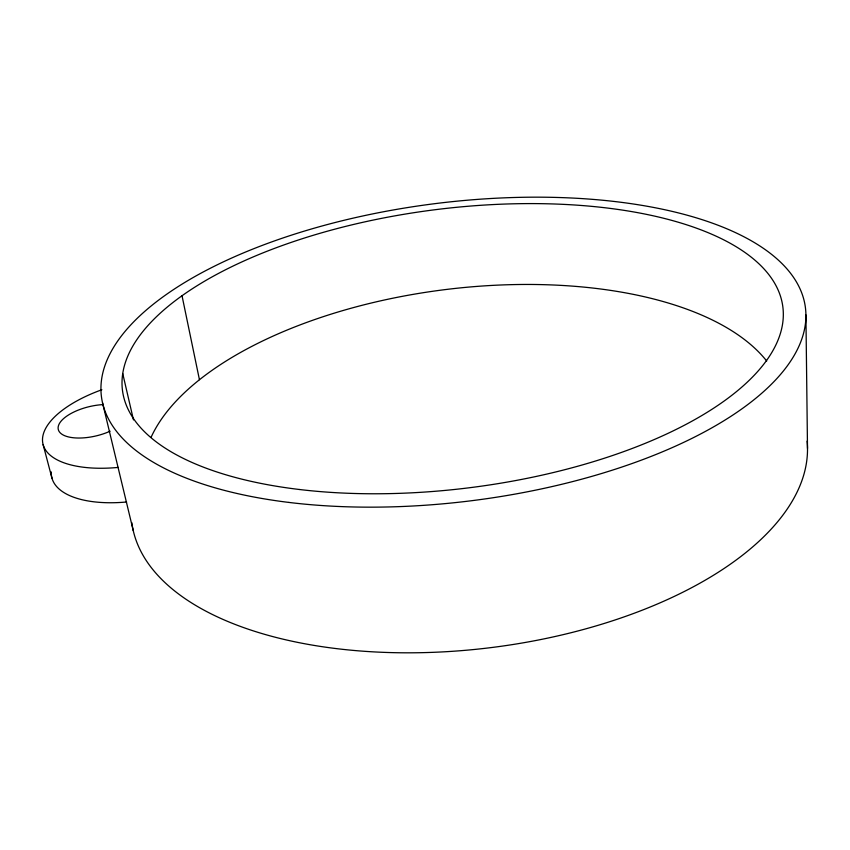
<?xml version="1.0" encoding="UTF-8"?>
<svg xmlns="http://www.w3.org/2000/svg" width="850" height="850" viewBox="0 0 850 850"><rect width="100%" height="100%" fill="white"/><g stroke="black" fill="none" stroke-linecap="round" stroke-linejoin="round"><path stroke-width="1.27" d="M43.127 444.635L51.935 478.082M102.521 402.794L133.259 530.634M122.729 373.533L133.471 419.9M182.017 295.736L199.431 379.674M805.917 314.904L807.5 448.407M807.096 441.118A340.096 168.353 -7 0 1 488.601 647.902A340.096 168.353 -7 0 1 131.824 522.686M126.586 501.989A94.679 42.691 -13 0 1 51.276 471.941M118.267 467.415A95.721 41.352 -12.8 0 1 42.883 443.626A95.721 41.352 -12.8 0 1 101.873 389.736M110.107 431.205A35.413 15.024 -13.4 0 1 58.299 429.537A35.413 15.024 -13.4 0 1 103.466 404.579M151.056 437.368A322.894 152.947 -7.1 0 1 445.166 289.606A322.894 152.947 -7.1 0 1 766.689 361.006M288.883 502.424A354.801 149.664 -7.2 0 0 805.673 310.038A354.801 149.664 -7.2 0 0 265.721 244.099A354.801 149.664 -7.2 0 0 288.883 502.424M299.391 489.494A332.817 140.069 -7.2 0 0 783.041 308.592A332.817 140.069 -7.2 0 0 275.559 247.988A332.817 140.069 -7.2 0 0 299.391 489.494"/></g></svg>
